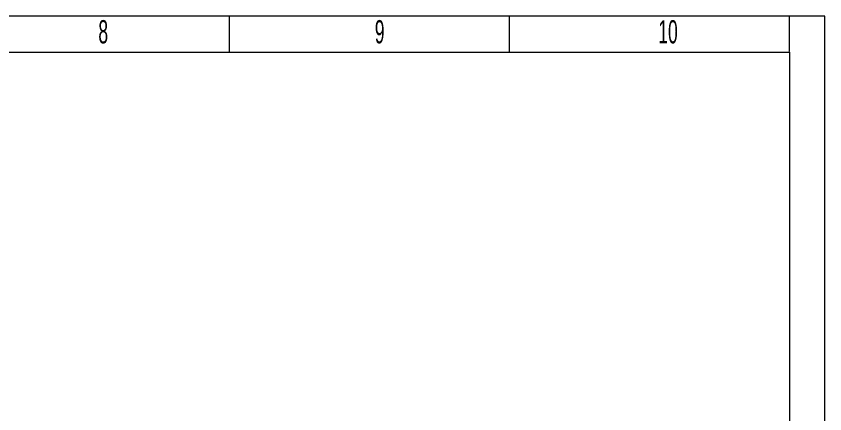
# Model space of a CAD drawing. Header units: inches. Extents: x 1904 to 4208, y 439 to 1413.
# Drawn here: x 3858.9 to 4207.8, y 1175.8 to 1347.5 of the extents above; entities that cross this region are included whole.
import ezdxf

# ---------------------------------------------------------------- set-up
doc = ezdxf.new("R2010")
doc.units = ezdxf.units.IN
doc.header["$MEASUREMENT"] = 0
doc.layers.get('0').update_dxf_attribs({"lineweight": 15})
doc.styles.get("Standard").update_dxf_attribs({"font": 'arial.ttf'})

msp = doc.modelspace()

# ---------------------------------------------------------------- linework, layer by layer
at = {"color": 0, "lineweight": 15}
for p, q in [((3950.9, 1332.19), (3950.9, 1347.48)), ((4071.7, 1332.19), (4071.7, 1347.48)), ((4192.5, 1332.19), (4192.5, 1347.48)), ((2984.51, 1332.01), (4192.5, 1332.01)), ((4192.5, 1332.01), (4192.5, 454.49))]:
    msp.add_line(p, q, dxfattribs=at)
msp.add_lwpolyline([(2923.35, 439.2), (4207.79, 439.2), (4207.79, 1347.48), (2923.35, 1347.48)], close=True, dxfattribs=at)

# ---------------------------------------------------------------- texts
at = {"color": 0, "lineweight": 15, "width": 0.54}
for s, height, p in [('8', 10.02, (3894.32, 1335.74)), ('9', 10.02, (4013.59, 1335.74)), ('10', 10.016, (4135.92, 1335.74))]:
    msp.add_text(s, height=height, dxfattribs=at).set_placement(p)

doc.saveas('drawing.dxf')
